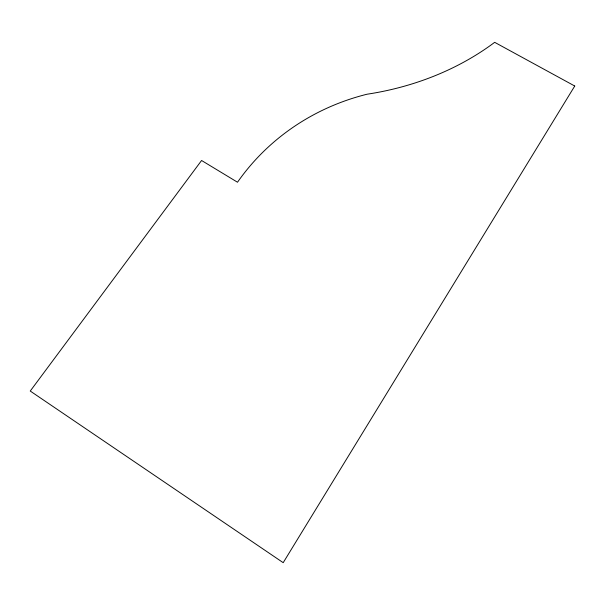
<?xml version="1.0" encoding="UTF-8"?>
<svg xmlns="http://www.w3.org/2000/svg" width="605" height="605" viewBox="0 0 605 605"><rect width="100%" height="100%" fill="white"/><g stroke="black" fill="none" stroke-linecap="round" stroke-linejoin="round"><path stroke-width="0.91" d="M574.75 86.023L283.201 562.673L30.25 391.049L201.571 160.491L237.508 182.226A240.102 227.306 28.7 0 1 367.076 94.214A262.986 214.412 2 0 0 494.678 42.327L574.75 86.023"/></g></svg>
